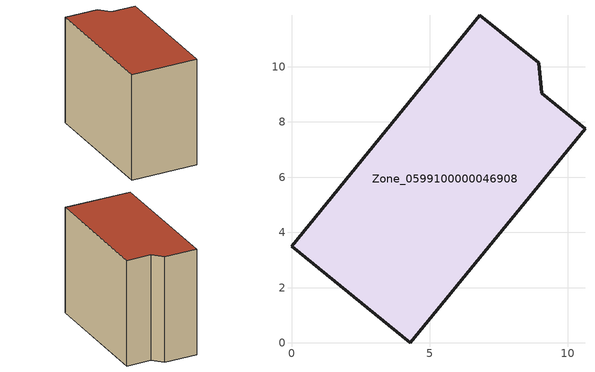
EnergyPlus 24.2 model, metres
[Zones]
Zone_0599100000046908
 floor ground (C_G): 0,3.5 6.82,11.87 8.94,10.15 9.05,9.04 10.62,7.75 4.29,0 z0
 wall outside (C_F): 4.29,0 10.62,7.75 9.05,9.04 8.94,10.15 6.82,11.87 0,3.5 4.29,0 z0:8.9
 roof outside (C_R): 6.82,11.87 0,3.5 4.29,0 10.62,7.75 9.05,9.04 8.94,10.15 z8.9
[BUILDING]
Pand.0599100000046908: North Axis=0; Terrain=City; Loads Convergence Tolerance Value=0.04; Temperature Convergence Tolerance Value=0.4; Solar Distribution=FullExterior; Maximum Number of Warmup Days=25; Minimum Number of Warmup Days=1
[Site:Location]
Rotterdam.The.Hague.AP_ZH_NLD Design_Conditions: Latitude=51.96; Longitude=4.45; Time Zone=1; Elevation=-4.5
[SITE:GROUNDTEMPERATURE:BUILDINGSURFACE]
18, 18, 18, 18, 18, 18, 18, 18, 18, 18, 18, 18
[MATERIAL] Thermal Absorptance=0.9; Solar Absorptance=0.7; Visible Absorptance=0.7
Name | Roughness | Thickness | Conductivity | Density | Specific Heat
G.TI.1946 | MediumSmooth | 0.15 | 1 | 540 | 1210
F.TI.1946 | Rough | 0.3 | 0.857143 | 1920 | 840
R.TI.1946 | MediumRough | 0.2 | 0.1 | 1500 | 1000
[CONSTRUCTION]
C_G: G.TI.1946
C_F: F.TI.1946
C_R: R.TI.1946
[ZONE]
Zone_0599100000046908: Type=1; Multiplier=1; Ceiling Height=Autocalculate; Volume=Autocalculate; Floor Area=autocalculate; Part of Total Floor Area=Yes
[ZONEINFILTRATION:DESIGNFLOWRATE]
Infil_Zone_0599100000046908: Zone or ZoneList or Space or SpaceList=Zone_0599100000046908; Schedule=AlwaysOn; Design Flow Rate Calculation Method=Flow/Area; Flow Rate per Floor Area=0.003; Constant Term Coefficient=1; Temperature Term Coefficient=0; Velocity Term Coefficient=0; Velocity Squared Term Coefficient=0
[HVACTEMPLATE:ZONE:IDEALLOADSAIRSYSTEM]
Zone_0599100000046908: Maximum Heating Supply Air Temperature=50; Minimum Cooling Supply Air Temperature=13; Maximum Heating Supply Air Humidity Ratio=0.0156; Minimum Cooling Supply Air Humidity Ratio=0.0077; Heating Limit=NoLimit; Cooling Limit=NoLimit; Dehumidification Control Type=ConstantSensibleHeatRatio; Cooling Sensible Heat Ratio=0.7; Dehumidification Setpoint=60; Humidification Control Type=None; Humidification Setpoint=30; Outdoor Air Method=None; Outdoor Air Flow Rate per Person=0.00944; Outdoor Air Flow Rate per Zone Floor Area=0; Outdoor Air Flow Rate per Zone=0; Demand Controlled Ventilation Type=None; Outdoor Air Economizer Type=NoEconomizer; Heat Recovery Type=None; Sensible Heat Recovery Effectiveness=0.7; Latent Heat Recovery Effectiveness=0.65
[ZONECONTROL:THERMOSTAT]
ThermostatControl_Zone_0599100000046908: Zone or ZoneList=Zone_0599100000046908; Control Type Schedule=DualSetpointControlType; Control 1=Thermostat_Zone_0599100000046908; Temperature Difference Between Cutout And Setpoint=0
[THERMOSTATSETPOINT:DUALSETPOINT]
Thermostat_Zone_0599100000046908: Heating Setpoint Temperature Schedule=HeatingSetpoint_Zone_0599100000046908; Cooling Setpoint Temperature Schedule=CoolingSetpoint_Zone_0599100000046908
[SCHEDULE:COMPACT]
HeatingSetpoint_Zone_0599100000046908: Through: 12/31, For: AllDays, Until: 24:00, 21
CoolingSetpoint_Zone_0599100000046908: Through: 12/31, For: AllDays, Until: 24:00, 24
DualSetpointControlType: Through: 12/31, For: AllDays, Until: 24:00, 4
AlwaysOn: Through: 12/31, For: AllDays, Until: 24:00, 1
